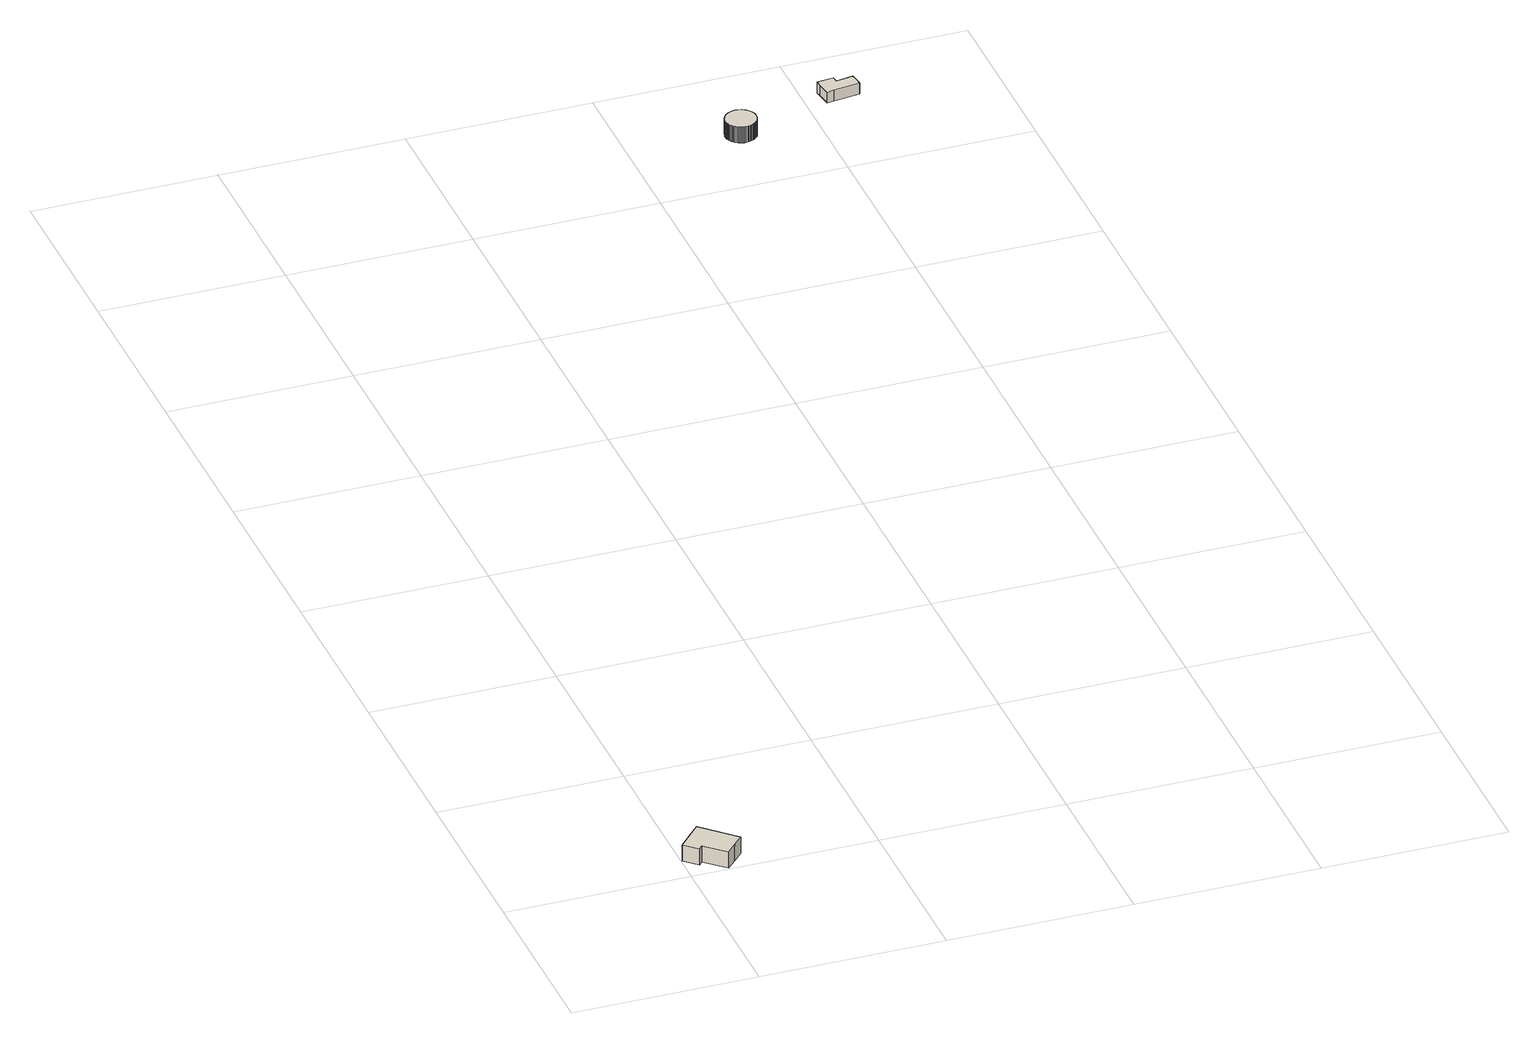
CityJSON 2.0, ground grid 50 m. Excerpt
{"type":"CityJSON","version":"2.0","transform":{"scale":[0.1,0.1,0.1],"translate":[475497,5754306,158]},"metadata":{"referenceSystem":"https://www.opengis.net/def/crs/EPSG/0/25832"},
"CityObjects":{
"building1":{"type":"Building","attributes":{"Gemeindeschluessel":"05766056","BezugspunktDach":"2000","function":"31001_1010","measuredHeight":8.12},"address":[{"country":"Germany","locality":"Oerlinghausen","thoroughfareNumber":"130","thoroughfareName":"Holter Straße"}],"geometry":[{"type":"Solid","lod":"1","boundaries":[[[[0,1,2,3,4,5,6,7]],[[8,9,10,11,12,13,14,15]],[[8,15,7,6]],[[9,8,6,5]],[[10,9,5,4]],[[11,10,4,3]],[[12,11,3,2]],[[13,12,2,1]],[[14,13,1,0]],[[15,14,0,7]]]]}]},
"building2":{"type":"Building","attributes":{"Gemeindeschluessel":"05766056","BezugspunktDach":"2000","function":"31001_1313","measuredHeight":4.71},"address":[{"country":"Germany","locality":"Oerlinghausen","thoroughfareNumber":"120","thoroughfareName":"Holter Straße"}],"geometry":[{"type":"Solid","lod":"1","boundaries":[[[[16,17,18,19,20,21,22,23,24,25,26,27,28,29,30,31,32,33,34,35,36,37,38,39,40,41,42,43,44,45,46,47,48,49,50,51,52,53,54,55,56,57,58,59,60,61,62,63,64,65,66,67,68,69,70,71,72,73,74,75,76,77,78,79]],[[80,81,82,83,84,85,86,87,88,89,90,91,92,93,94,95,96,97,98,99,100,101,102,103,104,105,106,107,108,109,110,111,112,113,114,115,116,117,118,119,120,121,122,123,124,125,126,127,128,129,130,131,132,133,134,135,136,137,138,139,140,141,142,143]],[[80,143,79,78]],[[81,80,78,77]],[[82,81,77,76]],[[83,82,76,75]],[[84,83,75,74]],[[85,84,74,73]],[[86,85,73,72]],[[87,86,72,71]],[[88,87,71,70]],[[89,88,70,69]],[[90,89,69,68]],[[91,90,68,67]],[[92,91,67,66]],[[93,92,66,65]],[[94,93,65,64]],[[95,94,64,63]],[[96,95,63,62]],[[97,96,62,61]],[[98,97,61,60]],[[99,98,60,59]],[[100,99,59,58]],[[101,100,58,57]],[[102,101,57,56]],[[103,102,56,55]],[[104,103,55,54]],[[105,104,54,53]],[[106,105,53,52]],[[107,106,52,51]],[[108,107,51,50]],[[109,108,50,49]],[[110,109,49,48]],[[111,110,48,47]],[[112,111,47,46]],[[113,112,46,45]],[[114,113,45,44]],[[115,114,44,43]],[[116,115,43,42]],[[117,116,42,41]],[[118,117,41,40]],[[119,118,40,39]],[[120,119,39,38]],[[121,120,38,37]],[[122,121,37,36]],[[123,122,36,35]],[[124,123,35,34]],[[125,124,34,33]],[[126,125,33,32]],[[127,126,32,31]],[[128,127,31,30]],[[129,128,30,29]],[[130,129,29,28]],[[131,130,28,27]],[[132,131,27,26]],[[133,132,26,25]],[[134,133,25,24]],[[135,134,24,23]],[[136,135,23,22]],[[137,136,22,21]],[[138,137,21,20]],[[139,138,20,19]],[[140,139,19,18]],[[141,140,18,17]],[[142,141,17,16]],[[143,142,16,79]]]]}]},
"building3":{"type":"Building","attributes":{"Gemeindeschluessel":"05766056","BezugspunktDach":"2000","function":"31001_2463","measuredHeight":4.72},"address":[{"country":"Germany","locality":"Oerlinghausen","thoroughfareNumber":"120","thoroughfareName":"Holter Straße"}],"geometry":[{"type":"Solid","lod":"1","boundaries":[[[[144,145,146,147,148,149,150,151,152]],[[153,154,155,156,157,158,159,160,161]],[[153,161,152,151]],[[154,153,151,150]],[[155,154,150,149]],[[156,155,149,148]],[[157,156,148,147]],[[158,157,147,146]],[[159,158,146,145]],[[160,159,145,144]],[[161,160,144,152]]]]}]}
},
"vertices":[
[66,144,51],[40,116,51],[4,76,51],[38,44,51],[48,55,51],[102,5,51],[128,32,51],[154,60,51],[128,32,3],[102,5,3],[48,55,3],[38,44,3],[4,76,3],[40,116,3],[66,144,3],[154,60,3],
[1262,3069,135],[1266,3070,135],[1270,3071,135],[1274,3073,135],[1277,3075,135],[1280,3077,135],[1283,3080,135],[1286,3083,135],[1289,3086,135],[1291,3090,135],[1292,3093,135],[1294,3097,135],[1295,3101,135],[1295,3105,135],[1295,3109,135],[1295,3113,135],[1295,3117,135],[1294,3121,135],[1292,3125,135],[1291,3128,135],[1289,3132,135],[1286,3135,135],[1283,3138,135],[1280,3141,135],[1277,3143,135],[1274,3145,135],[1270,3147,135],[1266,3148,135],[1262,3149,135],[1258,3150,135],[1254,3150,135],[1250,3150,135],[1246,3149,135],[1242,3148,135],[1239,3147,135],[1235,3145,135],[1232,3143,135],[1228,3141,135],[1225,3138,135],[1223,3135,135],[1220,3132,135],[1218,3128,135],[1216,3125,135],[1215,3121,135],[1214,3117,135],[1213,3113,135],[1213,3109,135],[1213,3105,135],[1214,3101,135],[1215,3097,135],[1216,3093,135],[1218,3090,135],[1220,3086,135],[1223,3083,135],[1225,3080,135],[1228,3077,135],[1232,3075,135],[1235,3073,135],[1239,3071,135],[1242,3070,135],[1246,3069,135],[1250,3068,135],[1254,3068,135],[1258,3068,135],[1254,3068,88],[1250,3068,88],[1246,3069,88],[1242,3070,88],[1239,3071,88],[1235,3073,88],[1232,3075,88],[1228,3077,88],[1225,3080,88],[1223,3083,88],[1220,3086,88],[1218,3090,88],[1216,3093,88],[1215,3097,88],[1214,3101,88],[1213,3105,88],[1213,3109,88],[1213,3113,88],[1214,3117,88],[1215,3121,88],[1216,3125,88],[1218,3128,88],[1220,3132,88],[1223,3135,88],[1225,3138,88],[1228,3141,88],[1232,3143,88],[1235,3145,88],[1239,3147,88],[1242,3148,88],[1246,3149,88],[1250,3150,88],[1254,3150,88],[1258,3150,88],[1262,3149,88],[1266,3148,88],[1270,3147,88],[1274,3145,88],[1277,3143,88],[1280,3141,88],[1283,3138,88],[1286,3135,88],[1289,3132,88],[1291,3128,88],[1292,3125,88],[1294,3121,88],[1295,3117,88],[1295,3113,88],[1295,3109,88],[1295,3105,88],[1295,3101,88],[1294,3097,88],[1292,3093,88],[1291,3090,88],[1289,3086,88],[1286,3083,88],[1283,3080,88],[1280,3077,88],[1277,3075,88],[1274,3073,88],[1270,3071,88],[1266,3070,88],[1262,3069,88],[1258,3068,88],
[1497,3219,125],[1500,3202,125],[1505,3166,125],[1525,3169,125],[1596,3179,125],[1594,3197,125],[1591,3215,125],[1544,3208,125],[1542,3225,125],[1544,3208,93],[1591,3215,93],[1594,3197,93],[1596,3179,93],[1525,3169,93],[1505,3166,93],[1500,3202,93],[1497,3219,93],[1542,3225,93]
]}
